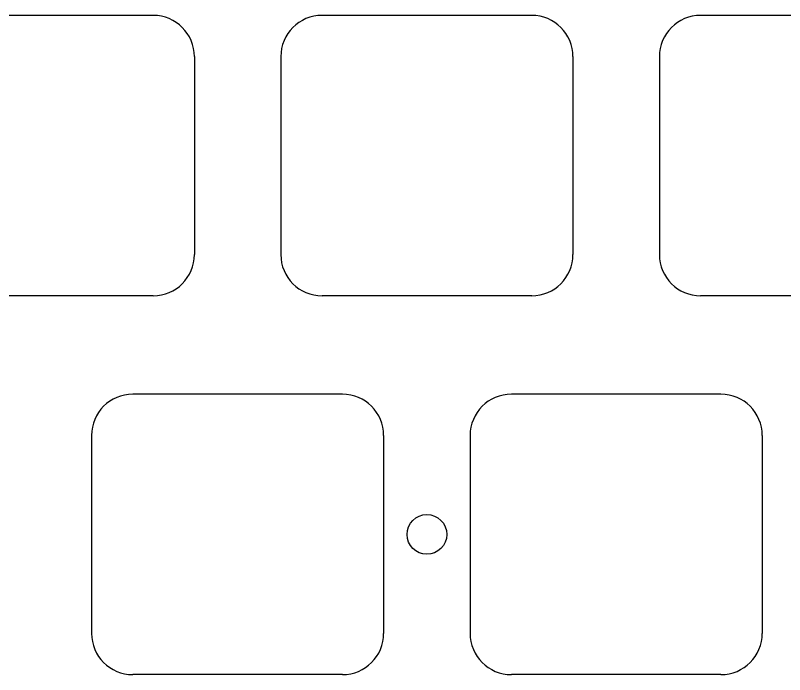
# Model space of a CAD drawing. Header units: millimetres. Extents: x -10 to 276, y -93 to 17.
# Drawn here: x 165.03 to 203.74, y -64.2 to -31.05 of the extents above; entities that cross this region are included whole.
import ezdxf

# ---------------------------------------------------------------- set-up
doc = ezdxf.new("R2010")
doc.units = ezdxf.units.MM
doc.layers.add('BLACK', color=7, linetype='CONTINUOUS')

msp = doc.modelspace()

# ---------------------------------------------------------------- linework, layer by layer
at = {"layer": 'BLACK', "linetype": 'Continuous'}
for p, q in [((171.9625, -31.05), (161.4125, -31.05)), ((191.0125, -31.05), (180.4625, -31.05)), ((210.0625, -31.05), (199.5125, -31.05)), ((174.0375, -33.125), (174.0375, -43.075)), ((178.3875, -33.125), (178.3875, -43.075)), ((193.0875, -33.125), (193.0875, -43.075)), ((197.4375, -33.125), (197.4375, -43.075)), ((171.9625, -45.15), (161.4125, -45.15)), ((191.0125, -45.15), (180.4625, -45.15)), ((210.0625, -45.15), (199.5125, -45.15)), ((181.4875, -50.1), (170.9375, -50.1)), ((200.5375, -50.1), (189.9875, -50.1)), ((168.8625, -52.175), (168.8625, -62.125)), ((183.5625, -52.175), (183.5625, -62.125)), ((187.9125, -52.175), (187.9125, -62.125)), ((202.6125, -52.175), (202.6125, -62.125)), ((181.4875, -64.2), (170.9375, -64.2)), ((200.5375, -64.2), (189.9875, -64.2))]:
    msp.add_line(p, q, dxfattribs=at)
at = {"layer": 'BLACK'}
msp.add_circle((185.7375, -57.15), 1, dxfattribs=at)
for centre, start, end in [((171.9625, -33.125), 0, 90), ((180.4625, -33.125), 90, 180), ((191.0125, -33.125), 0, 90), ((199.5125, -33.125), 90, 180), ((171.9625, -43.075), 270, 0), ((180.4625, -43.075), 180, 270), ((191.0125, -43.075), 270, 0), ((199.5125, -43.075), 180, 270), ((170.9375, -52.175), 90, 180), ((181.4875, -52.175), 0, 90), ((189.9875, -52.175), 90, 180), ((200.5375, -52.175), 0, 90), ((170.9375, -62.125), 180, 270), ((181.4875, -62.125), 270, 0), ((189.9875, -62.125), 180, 270), ((200.5375, -62.125), 270, 0)]:
    msp.add_arc(centre, 2.075, start, end, dxfattribs=at)

doc.saveas('drawing.dxf')
